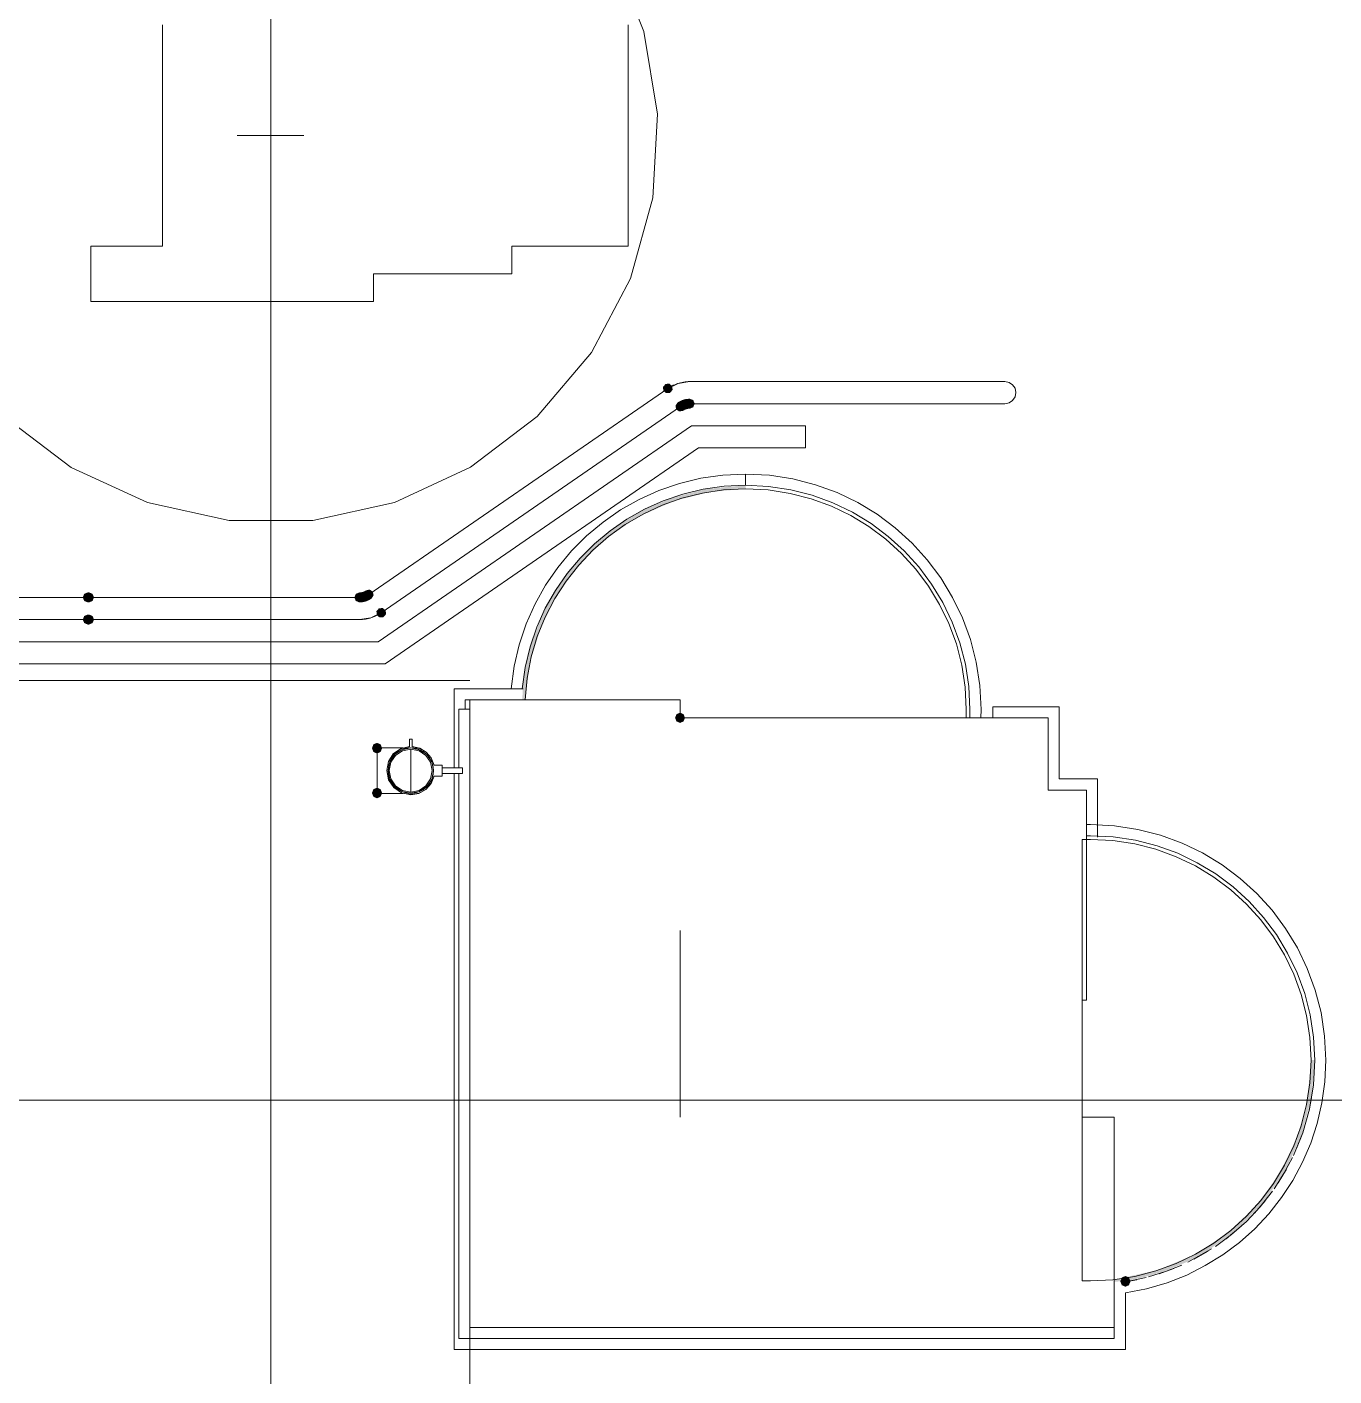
# Model space of a CAD drawing. Header units: millimetres. Extents: x -546 to 1681, y -650 to 1730.
# Drawn here: x 479.77 to 503.39, y 261.39 to 285.76 of the extents above; entities that cross this region are included whole.
import ezdxf

# ---------------------------------------------------------------- set-up
doc = ezdxf.new("R2010")
doc.units = ezdxf.units.MM

msp = doc.modelspace()

# ---------------------------------------------------------------- hatches: boundary and pattern name
h = msp.add_hatch(color=7)
h.dxf.hatch_style = 2
h.paths.add_polyline_path([(491.39, 279.152), (491.435, 279.204), (491.43, 279.272), (491.378, 279.317), (491.31, 279.313), (491.262, 279.26), (491.267, 279.191), (491.319, 279.146)])
h = msp.add_hatch(color=7)
h.dxf.hatch_style = 2
h.paths.add_polyline_path([(491.528, 278.979), (491.488, 278.924), (491.498, 278.856), (491.553, 278.815), (491.621, 278.825), (491.631, 278.831), (491.672, 278.886), (491.662, 278.955), (491.607, 278.995), (491.538, 278.985)])
h = msp.add_hatch(color=7)
h.dxf.hatch_style = 2
h.paths.add_polyline_path([(491.538, 278.985), (491.498, 278.93), (491.508, 278.862), (491.563, 278.821), (491.631, 278.831), (491.641, 278.837), (491.682, 278.892), (491.672, 278.961), (491.617, 279.001), (491.548, 278.991)])
h = msp.add_hatch(color=7)
h.dxf.hatch_style = 2
h.paths.add_polyline_path([(491.552, 278.993), (491.509, 278.94), (491.516, 278.871), (491.569, 278.828), (491.638, 278.835), (491.649, 278.841), (491.692, 278.895), (491.685, 278.963), (491.631, 279.006), (491.563, 278.999)])
h = msp.add_hatch(color=7)
h.dxf.hatch_style = 2
h.paths.add_polyline_path([(491.563, 278.999), (491.52, 278.946), (491.527, 278.877), (491.58, 278.834), (491.649, 278.841), (491.66, 278.847), (491.703, 278.901), (491.696, 278.969), (491.642, 279.012), (491.574, 279.005)])
h = msp.add_hatch(color=7)
h.dxf.hatch_style = 2
h.paths.add_polyline_path([(491.586, 279.011), (491.535, 278.964), (491.532, 278.895), (491.579, 278.845), (491.648, 278.842), (491.659, 278.846), (491.709, 278.892), (491.712, 278.961), (491.666, 279.012), (491.597, 279.015)])
h = msp.add_hatch(color=7)
h.dxf.hatch_style = 2
h.paths.add_polyline_path([(491.591, 279.012), (491.544, 278.962), (491.546, 278.893), (491.596, 278.846), (491.665, 278.848), (491.676, 278.853), (491.723, 278.904), (491.721, 278.972), (491.67, 279.019), (491.602, 279.017)])
h = msp.add_hatch(color=7)
h.dxf.hatch_style = 2
h.paths.add_polyline_path([(491.608, 279.02), (491.557, 278.973), (491.554, 278.904), (491.601, 278.854), (491.67, 278.851), (491.681, 278.855), (491.731, 278.901), (491.734, 278.97), (491.688, 279.021), (491.619, 279.024)])
h = msp.add_hatch(color=7)
h.dxf.hatch_style = 2
h.paths.add_polyline_path([(491.621, 279.025), (491.569, 278.979), (491.564, 278.911), (491.61, 278.859), (491.678, 278.854), (491.69, 278.858), (491.742, 278.903), (491.747, 278.972), (491.702, 279.024), (491.633, 279.029)])
h = msp.add_hatch(color=7)
h.dxf.hatch_style = 2
h.paths.add_polyline_path([(491.638, 279.03), (491.584, 278.988), (491.575, 278.92), (491.617, 278.865), (491.685, 278.856), (491.696, 278.859), (491.751, 278.902), (491.76, 278.97), (491.717, 279.024), (491.649, 279.033)])
h = msp.add_hatch(color=7)
h.dxf.hatch_style = 2
h.paths.add_polyline_path([(491.658, 279.035), (491.6, 278.998), (491.584, 278.931), (491.621, 278.873), (491.688, 278.857), (491.7, 278.859), (491.758, 278.896), (491.774, 278.963), (491.737, 279.021), (491.67, 279.037)])
h = msp.add_hatch(color=7)
h.dxf.hatch_style = 2
h.paths.add_polyline_path([(491.663, 279.036), (491.608, 278.994), (491.597, 278.926), (491.639, 278.871), (491.707, 278.861), (491.719, 278.864), (491.774, 278.905), (491.784, 278.973), (491.743, 279.028), (491.675, 279.039)])
h = msp.add_hatch(color=7)
h.dxf.hatch_style = 2
h.paths.add_polyline_path([(491.689, 279.041), (491.628, 279.009), (491.607, 278.943), (491.639, 278.882), (491.705, 278.862), (491.716, 278.863), (491.777, 278.895), (491.797, 278.96), (491.765, 279.021), (491.7, 279.042)])
h = msp.add_hatch(color=7)
h.dxf.hatch_style = 2
h.paths.add_polyline_path([(491.693, 279.041), (491.635, 279.004), (491.619, 278.937), (491.656, 278.879), (491.723, 278.863), (491.735, 278.865), (491.793, 278.902), (491.809, 278.969), (491.772, 279.027), (491.705, 279.043)])
h = msp.add_hatch(color=7)
h.dxf.hatch_style = 2
h.paths.add_polyline_path([(491.72, 279.044), (491.656, 279.018), (491.63, 278.954), (491.656, 278.891), (491.72, 278.864), (491.732, 278.864), (491.795, 278.891), (491.822, 278.954), (491.795, 279.018), (491.732, 279.044)])
h = msp.add_hatch(color=7)
h.dxf.hatch_style = 2
h.paths.add_polyline_path([(491.724, 279.044), (491.663, 279.012), (491.642, 278.947), (491.674, 278.886), (491.739, 278.865), (491.751, 278.866), (491.812, 278.897), (491.833, 278.963), (491.802, 279.024), (491.736, 279.045)])
h = msp.add_hatch(color=7)
h.dxf.hatch_style = 2
h.paths.add_polyline_path([(491.744, 279.045), (491.68, 279.019), (491.654, 278.955), (491.68, 278.892), (491.744, 278.865), (491.808, 278.892), (491.835, 278.955), (491.808, 279.019)])
at = {"true_color": 0xfbfbfb}
h = msp.add_hatch(color=7, dxfattribs=at)
h.dxf.hatch_style = 2
h.paths.add_polyline_path([(488.72, 273.603), (488.731, 273.932), (488.856, 274.537), (489.096, 275.177), (489.423, 275.74), (489.835, 276.243), (490.323, 276.673), (490.874, 277.021), (491.427, 277.256), (492.047, 277.416), (492.754, 277.483), (492.754, 277.416), (492.105, 277.361), (491.473, 277.201), (490.811, 276.911), (490.251, 276.533), (489.762, 276.066), (489.36, 275.523), (489.055, 274.92), (488.856, 274.274), (488.77, 273.603)])
h = msp.add_hatch(color=7)
h.dxf.hatch_style = 2
h.paths.add_polyline_path([(480.878, 275.365), (480.941, 275.392), (480.968, 275.455), (480.941, 275.519), (480.878, 275.545), (480.866, 275.545), (480.802, 275.519), (480.776, 275.455), (480.802, 275.392), (480.866, 275.365)])
h = msp.add_hatch(color=7)
h.dxf.hatch_style = 2
h.paths.add_polyline_path([(480.89, 275.365), (480.953, 275.392), (480.98, 275.455), (480.953, 275.519), (480.89, 275.545), (480.878, 275.545), (480.814, 275.519), (480.788, 275.455), (480.814, 275.392), (480.878, 275.365)])
h = msp.add_hatch(color=7)
h.dxf.hatch_style = 2
h.paths.add_polyline_path([(485.775, 275.365), (485.838, 275.392), (485.865, 275.455), (485.838, 275.519), (485.775, 275.545), (485.71, 275.519), (485.684, 275.455), (485.71, 275.392)])
h = msp.add_hatch(color=7)
h.dxf.hatch_style = 2
h.paths.add_polyline_path([(485.787, 275.365), (485.85, 275.392), (485.877, 275.455), (485.85, 275.519), (485.787, 275.545), (485.775, 275.545), (485.711, 275.519), (485.685, 275.455), (485.711, 275.392), (485.775, 275.365)])
h = msp.add_hatch(color=7)
h.dxf.hatch_style = 2
h.paths.add_polyline_path([(485.806, 275.367), (485.867, 275.398), (485.888, 275.464), (485.857, 275.525), (485.791, 275.546), (485.779, 275.545), (485.718, 275.513), (485.697, 275.448), (485.729, 275.387), (485.794, 275.366)])
h = msp.add_hatch(color=7)
h.dxf.hatch_style = 2
h.paths.add_polyline_path([(485.818, 275.368), (485.879, 275.399), (485.9, 275.465), (485.869, 275.526), (485.803, 275.547), (485.791, 275.546), (485.73, 275.514), (485.709, 275.449), (485.741, 275.388), (485.806, 275.367)])
h = msp.add_hatch(color=7)
h.dxf.hatch_style = 2
h.paths.add_polyline_path([(485.838, 275.37), (485.896, 275.407), (485.912, 275.474), (485.875, 275.532), (485.808, 275.548), (485.796, 275.546), (485.738, 275.509), (485.722, 275.442), (485.758, 275.384), (485.826, 275.368)])
h = msp.add_hatch(color=7)
h.dxf.hatch_style = 2
h.paths.add_polyline_path([(485.85, 275.373), (485.908, 275.41), (485.922, 275.477), (485.885, 275.535), (485.818, 275.55), (485.807, 275.548), (485.749, 275.51), (485.734, 275.443), (485.772, 275.385), (485.839, 275.371)])
h = msp.add_hatch(color=7)
h.dxf.hatch_style = 2
h.paths.add_polyline_path([(485.861, 275.374), (485.919, 275.411), (485.935, 275.478), (485.898, 275.536), (485.831, 275.552), (485.819, 275.55), (485.761, 275.513), (485.745, 275.446), (485.781, 275.388), (485.849, 275.372)])
h = msp.add_hatch(color=7)
h.dxf.hatch_style = 2
h.paths.add_polyline_path([(485.886, 275.382), (485.938, 275.427), (485.943, 275.496), (485.898, 275.548), (485.829, 275.553), (485.817, 275.549), (485.765, 275.503), (485.76, 275.435), (485.806, 275.383), (485.874, 275.378)])
h = msp.add_hatch(color=7)
h.dxf.hatch_style = 2
h.paths.add_polyline_path([(485.892, 275.383), (485.947, 275.426), (485.956, 275.494), (485.913, 275.548), (485.845, 275.557), (485.834, 275.554), (485.78, 275.512), (485.771, 275.444), (485.813, 275.389), (485.881, 275.38)])
h = msp.add_hatch(color=7)
h.dxf.hatch_style = 2
h.paths.add_polyline_path([(485.909, 275.389), (485.961, 275.434), (485.966, 275.503), (485.921, 275.555), (485.852, 275.56), (485.84, 275.556), (485.788, 275.51), (485.783, 275.442), (485.829, 275.39), (485.897, 275.385)])
h = msp.add_hatch(color=7)
h.dxf.hatch_style = 2
h.paths.add_polyline_path([(485.929, 275.397), (485.976, 275.448), (485.974, 275.516), (485.923, 275.563), (485.854, 275.561), (485.844, 275.556), (485.797, 275.506), (485.799, 275.437), (485.849, 275.39), (485.918, 275.392)])
h = msp.add_hatch(color=7)
h.dxf.hatch_style = 2
h.paths.add_polyline_path([(485.94, 275.402), (485.987, 275.453), (485.985, 275.521), (485.934, 275.568), (485.865, 275.566), (485.854, 275.561), (485.808, 275.511), (485.81, 275.442), (485.86, 275.395), (485.929, 275.397)])
h = msp.add_hatch(color=7)
h.dxf.hatch_style = 2
h.paths.add_polyline_path([(485.953, 275.409), (485.998, 275.461), (485.993, 275.529), (485.941, 275.574), (485.872, 275.57), (485.862, 275.565), (485.817, 275.513), (485.822, 275.444), (485.874, 275.399), (485.943, 275.404)])
h = msp.add_hatch(color=7)
h.dxf.hatch_style = 2
h.paths.add_polyline_path([(485.967, 275.416), (486.01, 275.47), (486.003, 275.538), (485.949, 275.581), (485.881, 275.574), (485.87, 275.568), (485.827, 275.515), (485.834, 275.446), (485.887, 275.403), (485.956, 275.41)])
h = msp.add_hatch(color=7)
h.dxf.hatch_style = 2
h.paths.add_polyline_path([(485.98, 275.424), (486.021, 275.479), (486.011, 275.547), (485.956, 275.588), (485.887, 275.578), (485.877, 275.572), (485.837, 275.517), (485.847, 275.449), (485.902, 275.408), (485.97, 275.418)])
h = msp.add_hatch(color=7)
h.dxf.hatch_style = 2
h.paths.add_polyline_path([(485.995, 275.434), (486.032, 275.493), (486.017, 275.56), (485.959, 275.597), (485.892, 275.582), (485.882, 275.575), (485.845, 275.517), (485.86, 275.45), (485.918, 275.413), (485.985, 275.427)])
h = msp.add_hatch(color=7)
h.dxf.hatch_style = 2
h.paths.add_polyline_path([(486.128, 275.258), (486.083, 275.206), (486.088, 275.137), (486.14, 275.092), (486.209, 275.097), (486.256, 275.15), (486.251, 275.218), (486.199, 275.263)])
h = msp.add_hatch(color=7)
h.dxf.hatch_style = 2
h.paths.add_polyline_path([(480.866, 275.145), (480.802, 275.119), (480.776, 275.055), (480.802, 274.992), (480.866, 274.965), (480.878, 274.965), (480.941, 274.992), (480.968, 275.055), (480.941, 275.119), (480.878, 275.145)])
h = msp.add_hatch(color=7)
h.dxf.hatch_style = 2
h.paths.add_polyline_path([(480.878, 275.145), (480.814, 275.119), (480.788, 275.055), (480.814, 274.992), (480.878, 274.965), (480.89, 274.965), (480.953, 274.992), (480.98, 275.055), (480.953, 275.119), (480.89, 275.145)])
h = msp.add_hatch(color=7)
h.dxf.hatch_style = 2
h.paths.add_polyline_path([(491.48, 273.278), (491.506, 273.215), (491.57, 273.188), (491.633, 273.215), (491.66, 273.278), (491.633, 273.346), (491.57, 273.372), (491.506, 273.346)])
h = msp.add_hatch(color=7)
h.dxf.hatch_style = 2
h.paths.add_polyline_path([(486.184, 272.737), (486.157, 272.801), (486.094, 272.827), (486.03, 272.801), (486.004, 272.737), (486.004, 272.725), (486.03, 272.662), (486.094, 272.635), (486.157, 272.662), (486.184, 272.725)])
h = msp.add_hatch(color=7)
h.dxf.hatch_style = 2
h.paths.add_polyline_path([(486.184, 271.927), (486.157, 271.991), (486.094, 272.017), (486.03, 271.991), (486.004, 271.927), (486.004, 271.915), (486.03, 271.852), (486.094, 271.825), (486.157, 271.852), (486.184, 271.915)])
h = msp.add_hatch(color=7, dxfattribs=at)
h.dxf.hatch_style = 2
h.paths.add_polyline_path([(499.418, 263.089), (499.418, 263.131), (499.489, 263.143), (500.201, 263.3), (500.895, 263.593), (501.486, 263.988), (501.999, 264.482), (502.389, 265.022), (502.722, 265.7), (502.905, 266.366), (502.974, 267.095), (503.04, 267.095), (502.981, 266.426), (502.806, 265.75), (502.537, 265.157), (502.48, 265.059), (502.157, 264.586), (502.022, 264.427), (501.714, 264.113), (501.537, 263.96), (501.138, 263.674), (500.704, 263.436), (500.313, 263.275), (500.029, 263.192), (499.671, 263.109)])
h = msp.add_hatch(color=7)
h.dxf.hatch_style = 2
h.paths.add_polyline_path([(499.708, 263.103), (499.681, 263.167), (499.618, 263.193), (499.554, 263.167), (499.528, 263.103), (499.528, 263.09), (499.554, 263.027), (499.618, 263), (499.681, 263.027), (499.708, 263.09)])

# ---------------------------------------------------------------- linework, layer by layer
at = {"color": 7, "lineweight": 0}
for points in [[(484.173, 197.821), (484.173, 730.152)], [(484.173, 283.154), (484.173, 284.454)], [(483.569, 283.804), (484.769, 283.804)], [(491.348, 279.231), (491.537, 279.323), (491.745, 279.355)], [(491.634, 279.346), (491.606, 279.341)], [(491.634, 279.346), (491.606, 279.341)], [(491.662, 279.35), (491.634, 279.346)], [(491.662, 279.35), (491.634, 279.346)], [(491.689, 279.352), (491.662, 279.35)], [(491.689, 279.352), (491.662, 279.35)], [(491.717, 279.354), (491.689, 279.352)], [(491.717, 279.354), (491.689, 279.352)], [(491.745, 279.355), (491.717, 279.354)], [(491.745, 279.355), (491.717, 279.354)], [(493.839, 279.355), (491.745, 279.355)], [(491.745, 279.355), (493.839, 279.355)], [(497.439, 279.355), (493.839, 279.355)], [(497.439, 279.355), (497.516, 279.339), (497.58, 279.296), (497.623, 279.233), (497.639, 279.155), (497.623, 279.077), (497.58, 279.014), (497.516, 278.971), (497.439, 278.955)], [(491.348, 279.231), (485.944, 275.508)], [(485.944, 275.508), (491.348, 279.231)], [(491.374, 279.248), (491.35, 279.232)], [(491.374, 279.248), (491.35, 279.232)], [(491.398, 279.262), (491.374, 279.248)], [(491.398, 279.262), (491.374, 279.248)], [(491.422, 279.275), (491.398, 279.262)], [(491.422, 279.275), (491.398, 279.262)], [(491.447, 279.288), (491.422, 279.275)], [(491.447, 279.288), (491.422, 279.275)], [(491.473, 279.299), (491.447, 279.288)], [(491.473, 279.299), (491.447, 279.288)], [(491.499, 279.31), (491.473, 279.299)], [(491.499, 279.31), (491.473, 279.299)], [(491.525, 279.319), (491.499, 279.31)], [(491.525, 279.319), (491.499, 279.31)], [(491.552, 279.327), (491.525, 279.319)], [(491.552, 279.327), (491.525, 279.319)], [(491.579, 279.335), (491.552, 279.327)], [(491.579, 279.335), (491.552, 279.327)], [(491.606, 279.341), (491.579, 279.335)], [(491.606, 279.341), (491.579, 279.335)], [(486.171, 275.178), (491.575, 278.902)], [(486.171, 275.178), (491.575, 278.902)], [(491.575, 278.902), (491.656, 278.941), (491.745, 278.955)], [(491.745, 278.955), (493.839, 278.955)], [(491.745, 278.955), (493.839, 278.955)], [(493.839, 278.955), (497.439, 278.955)], [(486.116, 274.655), (491.776, 278.555)], [(491.776, 278.555), (493.839, 278.555)], [(493.839, 278.555), (493.839, 278.155)], [(486.241, 274.255), (491.901, 278.155)], [(491.901, 278.155), (493.839, 278.155)], [(488.516, 273.804), (488.571, 274.21), (488.663, 274.601), (488.79, 274.978), (488.95, 275.337), (489.141, 275.677), (489.361, 275.997), (489.609, 276.294), (489.881, 276.567), (490.178, 276.815), (490.496, 277.035), (490.833, 277.226), (491.189, 277.386), (491.561, 277.513), (491.947, 277.607), (492.345, 277.664), (492.754, 277.683)], [(492.754, 277.683), (493.189, 277.661), (493.611, 277.597), (494.019, 277.492), (494.41, 277.349), (494.782, 277.17), (495.133, 276.957), (495.46, 276.712), (495.763, 276.437), (496.037, 276.135), (496.282, 275.807), (496.495, 275.456), (496.674, 275.084), (496.817, 274.694), (496.922, 274.286), (496.987, 273.863), (497.009, 273.428), (497.007, 273.278)], [(492.754, 277.683), (492.754, 277.483)], [(488.717, 273.804), (488.771, 274.189), (488.86, 274.561), (488.982, 274.918), (489.135, 275.259), (489.317, 275.581), (489.527, 275.885), (489.763, 276.166), (490.023, 276.426), (490.305, 276.66), (490.607, 276.869), (490.929, 277.05), (491.267, 277.202), (491.62, 277.322), (491.987, 277.411), (492.365, 277.465), (492.754, 277.483)], [(488.77, 273.603), (488.806, 273.998), (488.88, 274.379), (488.989, 274.747), (489.131, 275.099), (489.305, 275.433), (489.509, 275.747), (489.74, 276.04), (489.996, 276.31), (490.277, 276.554), (490.58, 276.772), (490.903, 276.961), (491.244, 277.12), (491.602, 277.247), (491.974, 277.34), (492.358, 277.397), (492.754, 277.416)], [(492.754, 277.483), (493.168, 277.462), (493.571, 277.401), (493.96, 277.301), (494.332, 277.165), (494.687, 276.994), (495.021, 276.791), (495.333, 276.557), (495.621, 276.296), (495.883, 276.008), (496.116, 275.696), (496.319, 275.361), (496.49, 275.007), (496.626, 274.634), (496.726, 274.246), (496.788, 273.843), (496.809, 273.428), (496.806, 273.278)], [(492.754, 277.416), (493.162, 277.396), (493.558, 277.335), (493.94, 277.237), (494.306, 277.103), (494.655, 276.935), (494.984, 276.735), (495.291, 276.506), (495.574, 276.248), (495.832, 275.965), (496.061, 275.658), (496.261, 275.329), (496.429, 274.981), (496.563, 274.614), (496.662, 274.232), (496.722, 273.836), (496.743, 273.428), (496.74, 273.282)], [(412.64, 275.455), (480.85, 275.455)], [(480.866, 275.455), (412.656, 275.455)], [(480.85, 275.455), (480.89, 275.455)], [(485.774, 275.455), (480.89, 275.455)], [(480.89, 275.455), (485.774, 275.455)], [(485.944, 275.508), (485.863, 275.469), (485.774, 275.455)], [(412.64, 275.055), (480.85, 275.055)], [(412.656, 275.055), (480.866, 275.055)], [(480.85, 275.055), (480.89, 275.055)], [(480.89, 275.055), (485.774, 275.055)], [(480.89, 275.055), (485.774, 275.055)], [(486.171, 275.178), (485.982, 275.087), (485.774, 275.055)], [(485.774, 275.055), (485.802, 275.055)], [(485.774, 275.055), (485.802, 275.055)], [(485.802, 275.055), (485.83, 275.057)], [(485.802, 275.055), (485.83, 275.057)], [(485.83, 275.057), (485.858, 275.06)], [(485.83, 275.057), (485.858, 275.06)], [(485.858, 275.06), (485.885, 275.064)], [(485.858, 275.06), (485.885, 275.064)], [(485.885, 275.064), (485.913, 275.069)], [(485.885, 275.064), (485.913, 275.069)], [(485.913, 275.069), (485.94, 275.075)], [(485.913, 275.069), (485.94, 275.075)], [(485.94, 275.075), (485.967, 275.082)], [(485.94, 275.075), (485.967, 275.082)], [(485.967, 275.082), (485.994, 275.09)], [(485.967, 275.082), (485.994, 275.09)], [(485.994, 275.09), (486.02, 275.099)], [(485.994, 275.09), (486.02, 275.099)], [(486.02, 275.099), (486.046, 275.11)], [(486.02, 275.099), (486.046, 275.11)], [(486.046, 275.11), (486.072, 275.121)], [(486.046, 275.11), (486.072, 275.121)], [(486.072, 275.121), (486.097, 275.134)], [(486.072, 275.121), (486.097, 275.134)], [(486.097, 275.134), (486.122, 275.147)], [(486.097, 275.134), (486.122, 275.147)], [(486.122, 275.147), (486.146, 275.161)], [(486.122, 275.147), (486.146, 275.161)], [(486.146, 275.161), (486.169, 275.177)], [(486.146, 275.161), (486.169, 275.177)], [(412.62, 274.655), (480.87, 274.655)], [(480.87, 274.655), (486.116, 274.655)], [(412.62, 274.255), (480.87, 274.255)], [(480.87, 274.255), (486.241, 274.255)], [(475.77, 273.955), (487.77, 273.955)], [(487.488, 273.803), (488.734, 273.803)], [(487.488, 272.374), (487.488, 273.803)], [(487.77, 273.603), (487.688, 273.603)], [(487.688, 273.603), (487.688, 273.435)], [(488.77, 273.603), (487.77, 273.603)], [(487.77, 273.603), (487.77, 262.266)], [(491.57, 273.603), (488.77, 273.603)], [(488.77, 273.603), (491.57, 273.603)], [(491.57, 273.282), (491.57, 273.603)], [(491.57, 273.603), (491.57, 273.282)], [(487.57, 273.435), (487.57, 272.374)], [(487.77, 273.435), (487.57, 273.435)], [(491.57, 273.282), (496.74, 273.282)], [(498.22, 273.278), (491.57, 273.278)], [(496.74, 273.282), (496.757, 273.282)], [(496.757, 273.282), (496.773, 273.282)], [(496.773, 273.282), (496.79, 273.282)], [(496.79, 273.282), (496.806, 273.282)], [(497.22, 273.478), (498.42, 273.478)], [(497.22, 273.478), (497.22, 273.278)], [(498.22, 271.975), (498.22, 273.278)], [(498.42, 273.478), (498.42, 272.175)], [(486.729, 272.894), (486.683, 272.894)], [(486.683, 272.894), (486.683, 272.758)], [(486.729, 272.758), (486.729, 272.894)], [(486.567, 272.737), (486.094, 272.737)], [(486.094, 272.725), (486.094, 272.69)], [(486.094, 272.69), (486.094, 272.633)], [(486.094, 272.633), (486.094, 272.559)], [(486.094, 272.559), (486.094, 272.471)], [(486.268, 272.326), (486.3, 272.49), (486.388, 272.627), (486.52, 272.721), (486.683, 272.761)], [(487.126, 272.226), (487.069, 272.092), (486.973, 271.987), (486.849, 271.918), (486.706, 271.893), (486.537, 271.927), (486.4, 272.02), (486.307, 272.158), (486.273, 272.326), (486.304, 272.489), (486.391, 272.624), (486.522, 272.718), (486.683, 272.758)], [(486.293, 272.333), (486.307, 272.432), (486.344, 272.524)], [(486.704, 271.916), (486.544, 271.948), (486.414, 272.036), (486.326, 272.166), (486.294, 272.326), (486.326, 272.486), (486.414, 272.616), (486.544, 272.704), (486.704, 272.736)], [(486.704, 271.938), (486.553, 271.969), (486.429, 272.052), (486.346, 272.175), (486.316, 272.326), (486.346, 272.477), (486.429, 272.6), (486.553, 272.684), (486.704, 272.714)], [(486.352, 272.538), (486.413, 272.616), (486.492, 272.678)], [(486.505, 272.685), (486.598, 272.723), (486.697, 272.737)], [(486.704, 272.736), (486.864, 272.704), (486.994, 272.616), (487.082, 272.486), (487.114, 272.326), (487.082, 272.166), (486.994, 272.036), (486.864, 271.948), (486.704, 271.916)], [(486.704, 272.714), (486.855, 272.684), (486.978, 272.6), (487.061, 272.477), (487.092, 272.326), (487.061, 272.175), (486.978, 272.052), (486.855, 271.969), (486.704, 271.938)], [(486.704, 271.938), (486.704, 272.714)], [(486.704, 272.714), (486.704, 271.938)], [(486.712, 272.737), (486.81, 272.723), (486.903, 272.685)], [(486.729, 272.761), (486.866, 272.731), (486.984, 272.66), (487.074, 272.556), (487.129, 272.426)], [(486.729, 272.758), (486.865, 272.728), (486.982, 272.658), (487.071, 272.555), (487.125, 272.426)], [(486.916, 272.678), (486.995, 272.616), (487.056, 272.538)], [(487.064, 272.524), (487.101, 272.432), (487.115, 272.333)], [(486.094, 272.471), (486.094, 272.375)], [(486.094, 272.375), (486.094, 272.276)], [(487.129, 272.225), (487.071, 272.09), (486.974, 271.984), (486.849, 271.915), (486.704, 271.89), (486.534, 271.924), (486.395, 272.018), (486.302, 272.156), (486.268, 272.326)], [(486.344, 272.127), (486.307, 272.219), (486.293, 272.318)], [(487.115, 272.318), (487.101, 272.219), (487.064, 272.127)], [(487.272, 272.426), (487.125, 272.426)], [(487.272, 272.226), (487.272, 272.426)], [(487.637, 272.376), (487.272, 272.376)], [(487.488, 261.866), (487.488, 272.279)], [(487.57, 272.278), (487.57, 262.066)], [(487.637, 272.276), (487.637, 272.376)], [(486.094, 272.276), (486.094, 272.18)], [(486.094, 272.18), (486.094, 272.092)], [(486.094, 272.092), (486.094, 272.018)], [(486.492, 271.974), (486.413, 272.035), (486.352, 272.113)], [(487.056, 272.113), (486.995, 272.035), (486.916, 271.974)], [(487.126, 272.226), (487.272, 272.226)], [(487.272, 272.276), (487.637, 272.276)], [(498.42, 272.175), (499.113, 272.175)], [(499.113, 272.175), (499.113, 271.122)], [(486.094, 272.018), (486.094, 271.962)], [(486.094, 271.962), (486.094, 271.927)], [(486.094, 271.915), (486.567, 271.915)], [(486.697, 271.915), (486.598, 271.929), (486.505, 271.966)], [(486.903, 271.966), (486.81, 271.929), (486.712, 271.915)], [(498.913, 271.975), (498.22, 271.975)], [(498.913, 271.088), (498.913, 271.975)], [(498.913, 271.349), (498.985, 271.35), (499.42, 271.328), (499.842, 271.264), (500.25, 271.159), (500.641, 271.016), (501.013, 270.837), (501.364, 270.624), (501.691, 270.379), (501.994, 270.104), (502.268, 269.802), (502.513, 269.474), (502.726, 269.123), (502.905, 268.751), (503.048, 268.36), (503.153, 267.953), (503.218, 267.53), (503.24, 267.095)], [(498.839, 271.081), (498.985, 271.083), (499.393, 271.063), (499.789, 271.002), (500.171, 270.904), (500.537, 270.77), (500.886, 270.602), (501.215, 270.402), (501.522, 270.173), (501.805, 269.915), (502.063, 269.632), (502.292, 269.325), (502.492, 268.996), (502.66, 268.648), (502.794, 268.281), (502.893, 267.899), (502.953, 267.503), (502.974, 267.095)], [(498.839, 271.081), (498.839, 263.109)], [(498.913, 271.149), (498.985, 271.15), (499.399, 271.129), (499.802, 271.068), (500.191, 270.968), (500.563, 270.831), (500.918, 270.661), (501.252, 270.458), (501.564, 270.224), (501.852, 269.962), (502.114, 269.674), (502.347, 269.362), (502.55, 269.028), (502.721, 268.673), (502.858, 268.301), (502.957, 267.912), (503.019, 267.51), (503.04, 267.095)], [(498.913, 268.175), (498.913, 271.077)], [(491.57, 266.066), (491.57, 269.438)], [(498.839, 266.066), (498.839, 268.175)], [(498.839, 268.175), (498.913, 268.175)], [(502.974, 267.095), (502.953, 266.687), (502.893, 266.291), (502.794, 265.909), (502.66, 265.543), (502.492, 265.194), (502.292, 264.865), (502.063, 264.558), (501.805, 264.275), (501.522, 264.017), (501.215, 263.787), (500.886, 263.588), (500.537, 263.42), (500.171, 263.286), (499.789, 263.187), (499.393, 263.127), (498.985, 263.106), (498.839, 263.109)], [(503.24, 267.095), (503.222, 266.704), (503.17, 266.323), (503.084, 265.952), (502.967, 265.593), (502.819, 265.249), (502.643, 264.921), (502.439, 264.61), (502.21, 264.319), (501.956, 264.048), (501.679, 263.801), (501.381, 263.578), (501.062, 263.381), (500.726, 263.211), (500.371, 263.071), (500.002, 262.963), (499.618, 262.887)], [(503.04, 267.095), (503.015, 266.65), (502.943, 266.211), (502.822, 265.783), (502.655, 265.37)], [(187.211, 266.371), (641.497, 266.371)], [(502.983, 266.412), (502.938, 266.191)], [(499.418, 266.066), (498.839, 266.066)], [(499.418, 263.14), (499.418, 266.066)], [(502.81, 265.749), (502.713, 265.498)], [(502.637, 265.332), (502.483, 265.043), (502.306, 264.767)], [(502.529, 265.123), (502.381, 264.878)], [(502.276, 264.725), (502.052, 264.442), (501.805, 264.181), (501.536, 263.943), (501.246, 263.729)], [(502.145, 264.553), (501.953, 264.331)], [(501.67, 264.056), (501.441, 263.868)], [(501.175, 263.682), (500.746, 263.442)], [(501.115, 263.644), (500.86, 263.499)], [(500.639, 263.392), (500.34, 263.273), (500.033, 263.177)], [(500.496, 263.332), (500.227, 263.234)], [(499.418, 262.266), (499.418, 263.137)], [(499.992, 263.167), (499.618, 263.09)], [(499.823, 263.127), (499.619, 263.09)], [(499.618, 262.887), (499.618, 261.866)], [(487.57, 262.066), (499.418, 262.066)], [(487.77, 262.266), (499.418, 262.266)], [(487.77, 257.478), (487.77, 262.266)], [(499.418, 262.066), (499.418, 262.266)], [(499.618, 261.866), (487.488, 261.866)]]:
    msp.add_lwpolyline(points, dxfattribs=at)
at = {"color": 251, "lineweight": 0, "true_color": 0x4c4c4c}
for points in [[(490.917, 285.678), (490.357, 287.084)], [(491.162, 284.185), (490.917, 285.678)], [(491.081, 282.674), (491.162, 284.185)], [(490.677, 281.215), (491.081, 282.674)], [(489.969, 279.878), (490.677, 281.215)], [(488.989, 278.724), (489.969, 279.878)], [(479.363, 278.718), (480.569, 277.803)], [(487.785, 277.808), (488.989, 278.724)], [(480.569, 277.803), (481.943, 277.168)], [(486.412, 277.171), (487.785, 277.808)], [(481.943, 277.168), (483.421, 276.844)], [(484.934, 276.845), (486.412, 277.171)], [(483.421, 276.844), (484.934, 276.845)]]:
    msp.add_lwpolyline(points, dxfattribs=at)
at = {"color": 250, "lineweight": 0, "true_color": 0x252525}
for points in [[(482.219, 281.804), (482.219, 285.804)], [(490.631, 281.804), (490.631, 285.804)], [(482.219, 281.804), (480.919, 281.804)], [(480.919, 280.804), (480.919, 281.804)], [(488.531, 281.804), (488.531, 281.304)], [(488.531, 281.804), (490.631, 281.804)], [(486.031, 280.804), (486.031, 281.304)], [(486.031, 281.304), (488.531, 281.304)], [(480.919, 280.804), (486.031, 280.804)]]:
    msp.add_lwpolyline(points, dxfattribs=at)

doc.saveas('drawing.dxf')
